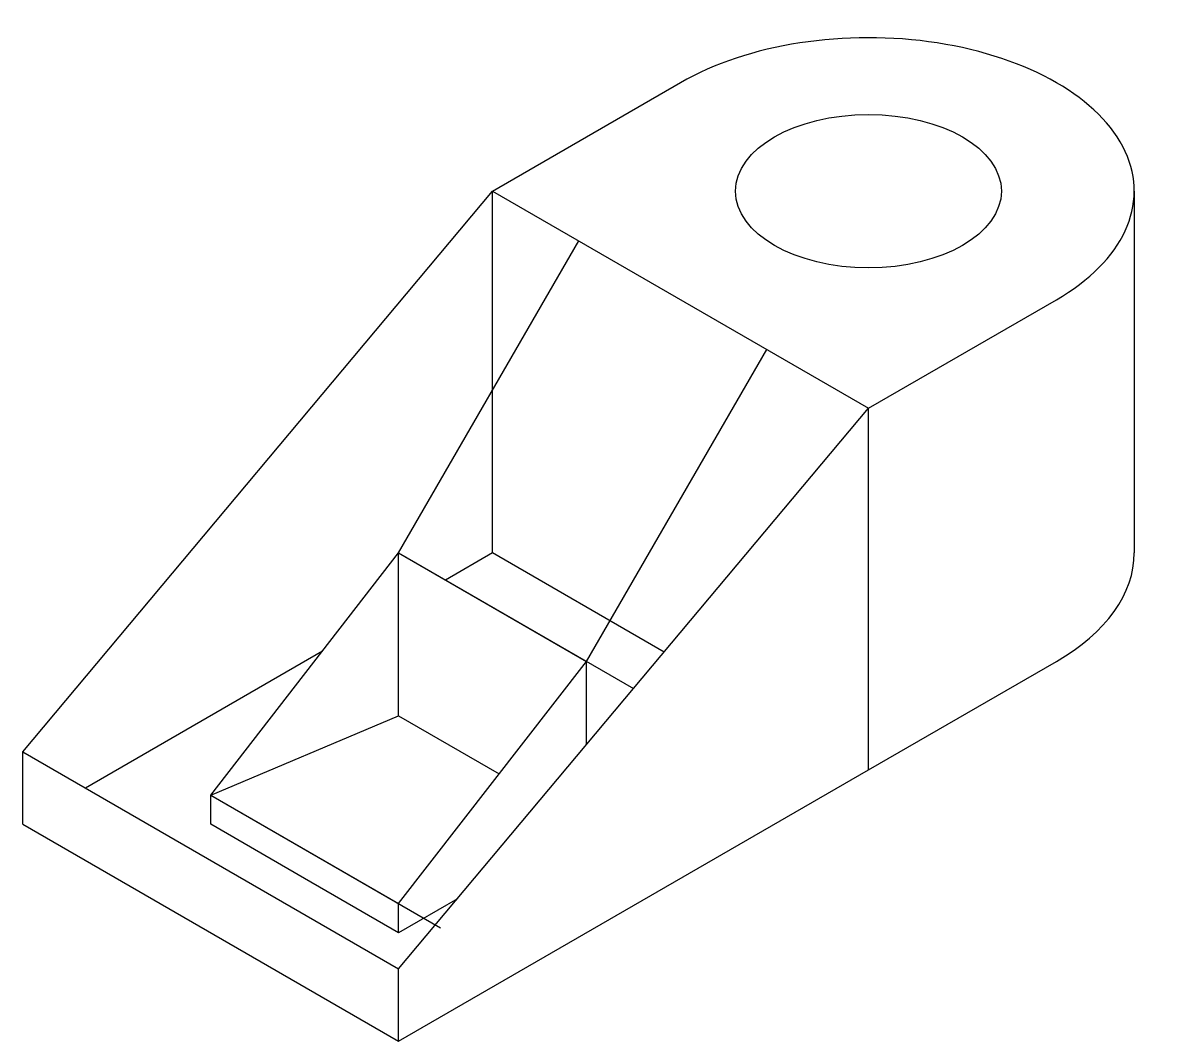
# Model space of a CAD drawing. Header units: metres. Extents: x 1 to 158, y 33 to 174.
import ezdxf

# ---------------------------------------------------------------- set-up
doc = ezdxf.new("R2010")
doc.units = ezdxf.units.M
doc.header["$MEASUREMENT"] = 0

msp = doc.modelspace()

# ---------------------------------------------------------------- linework, layer by layer
for p, q in [((65.65, 150.84), (91.63, 165.84)), ((0.7, 73.34), (65.65, 150.84)), ((65.65, 100.84), (65.65, 150.84)), ((65.65, 150.84), (117.61, 120.84)), ((154.36, 150.84), (154.36, 100.84)), ((52.66, 100.84), (77.56, 143.96)), ((117.61, 120.84), (143.59, 135.84)), ((78.64, 85.84), (103.54, 128.96)), ((52.66, 43.34), (117.61, 120.84)), ((117.61, 70.84), (117.61, 120.84)), ((26.68, 67.36), (52.66, 100.84)), ((52.66, 78.34), (52.66, 100.84)), ((52.66, 100.84), (78.64, 85.84)), ((52.66, 100.84), (85.14, 82.09)), ((65.65, 100.84), (59.16, 97.09)), ((89.37, 87.14), (65.65, 100.84)), ((42.12, 87.25), (9.36, 68.34)), ((52.66, 52.36), (78.64, 85.84)), ((78.64, 74.34), (78.64, 85.84)), ((117.61, 70.84), (143.59, 85.84)), ((26.68, 67.36), (52.66, 78.34)), ((52.66, 78.34), (66.58, 70.3)), ((0.7, 63.34), (0.7, 73.34)), ((0.7, 73.34), (52.66, 43.34)), ((52.66, 33.34), (117.61, 70.84)), ((26.68, 63.34), (26.68, 67.36)), ((26.68, 67.36), (52.66, 52.36)), ((26.68, 67.36), (58.46, 49.01)), ((0.7, 63.34), (52.66, 33.34)), ((39.67, 55.84), (26.68, 63.34)), ((52.66, 48.34), (39.67, 55.84)), ((60.78, 53.02), (52.66, 48.34)), ((52.66, 48.34), (52.66, 52.36)), ((52.66, 33.34), (52.66, 43.34))]:
    msp.add_line(p, q)
for centre, end_param in [((117.61, 150.84), 5.497787), ((117.61, 100.84), 3.141593)]:
    msp.add_ellipse(centre, major_axis=(-36.74, 0), ratio=0.57735, start_param=2.356194, end_param=end_param)
msp.add_ellipse((117.61, 150.84), major_axis=(-18.37, 0), ratio=0.57735)

doc.saveas('drawing.dxf')
